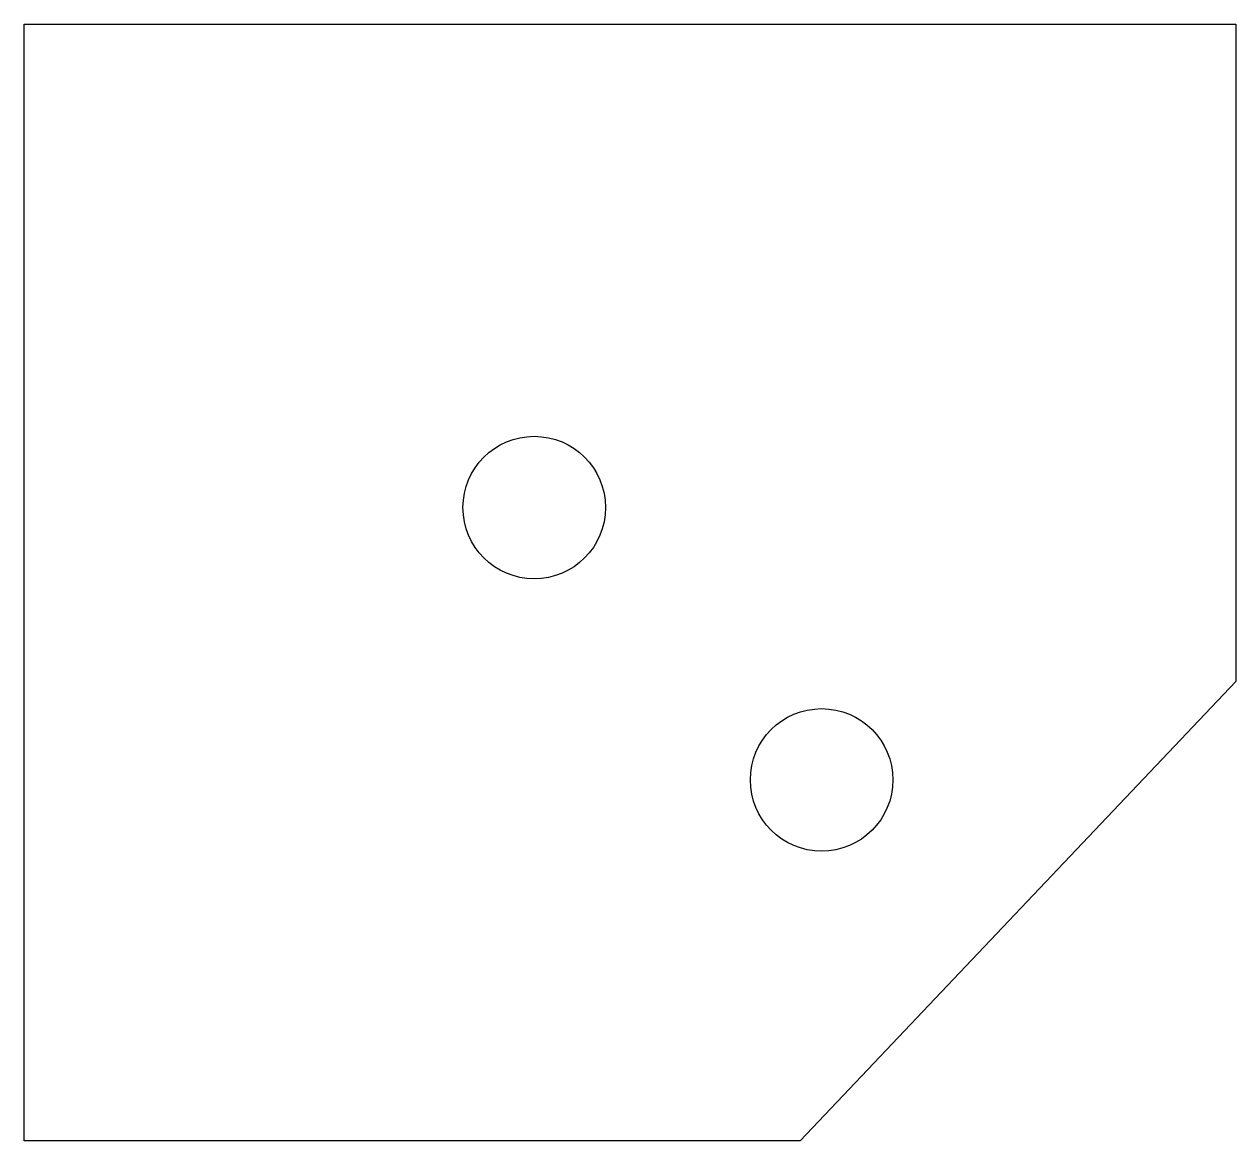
# Model space of a CAD drawing. Extents: x 0 to 153, y 0 to 141.
import ezdxf

# ---------------------------------------------------------------- set-up
doc = ezdxf.new("R2010")
doc.units = 0

msp = doc.modelspace()

# ---------------------------------------------------------------- linework, layer by layer
at = {"color": 1}
for centre in [(64.41, 79.96), (100.7, 45.57)]:
    msp.add_circle(centre, 9, dxfattribs=at)
at = {"layer": 'OuterContour'}
msp.add_lwpolyline([(98, 0), (0, 0), (0, 141), (153, 141), (153, 58)], close=True, dxfattribs=at)

doc.saveas('drawing.dxf')
